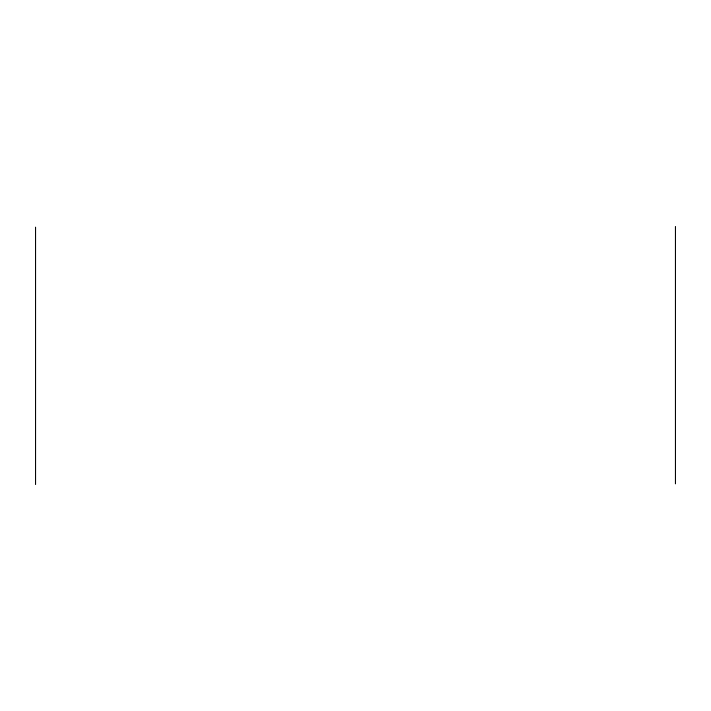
<?xml version="1.0" encoding="UTF-8"?>
<svg xmlns="http://www.w3.org/2000/svg" width="711" height="711" viewBox="0 0 711 711"><rect width="100%" height="100%" fill="white"/><g stroke="black" fill="none" stroke-linecap="round" stroke-linejoin="round"><path stroke-width="1.07" d="M675.45 226.48L675.45 483.827M35.55 227.173L35.55 484.52"/></g></svg>
